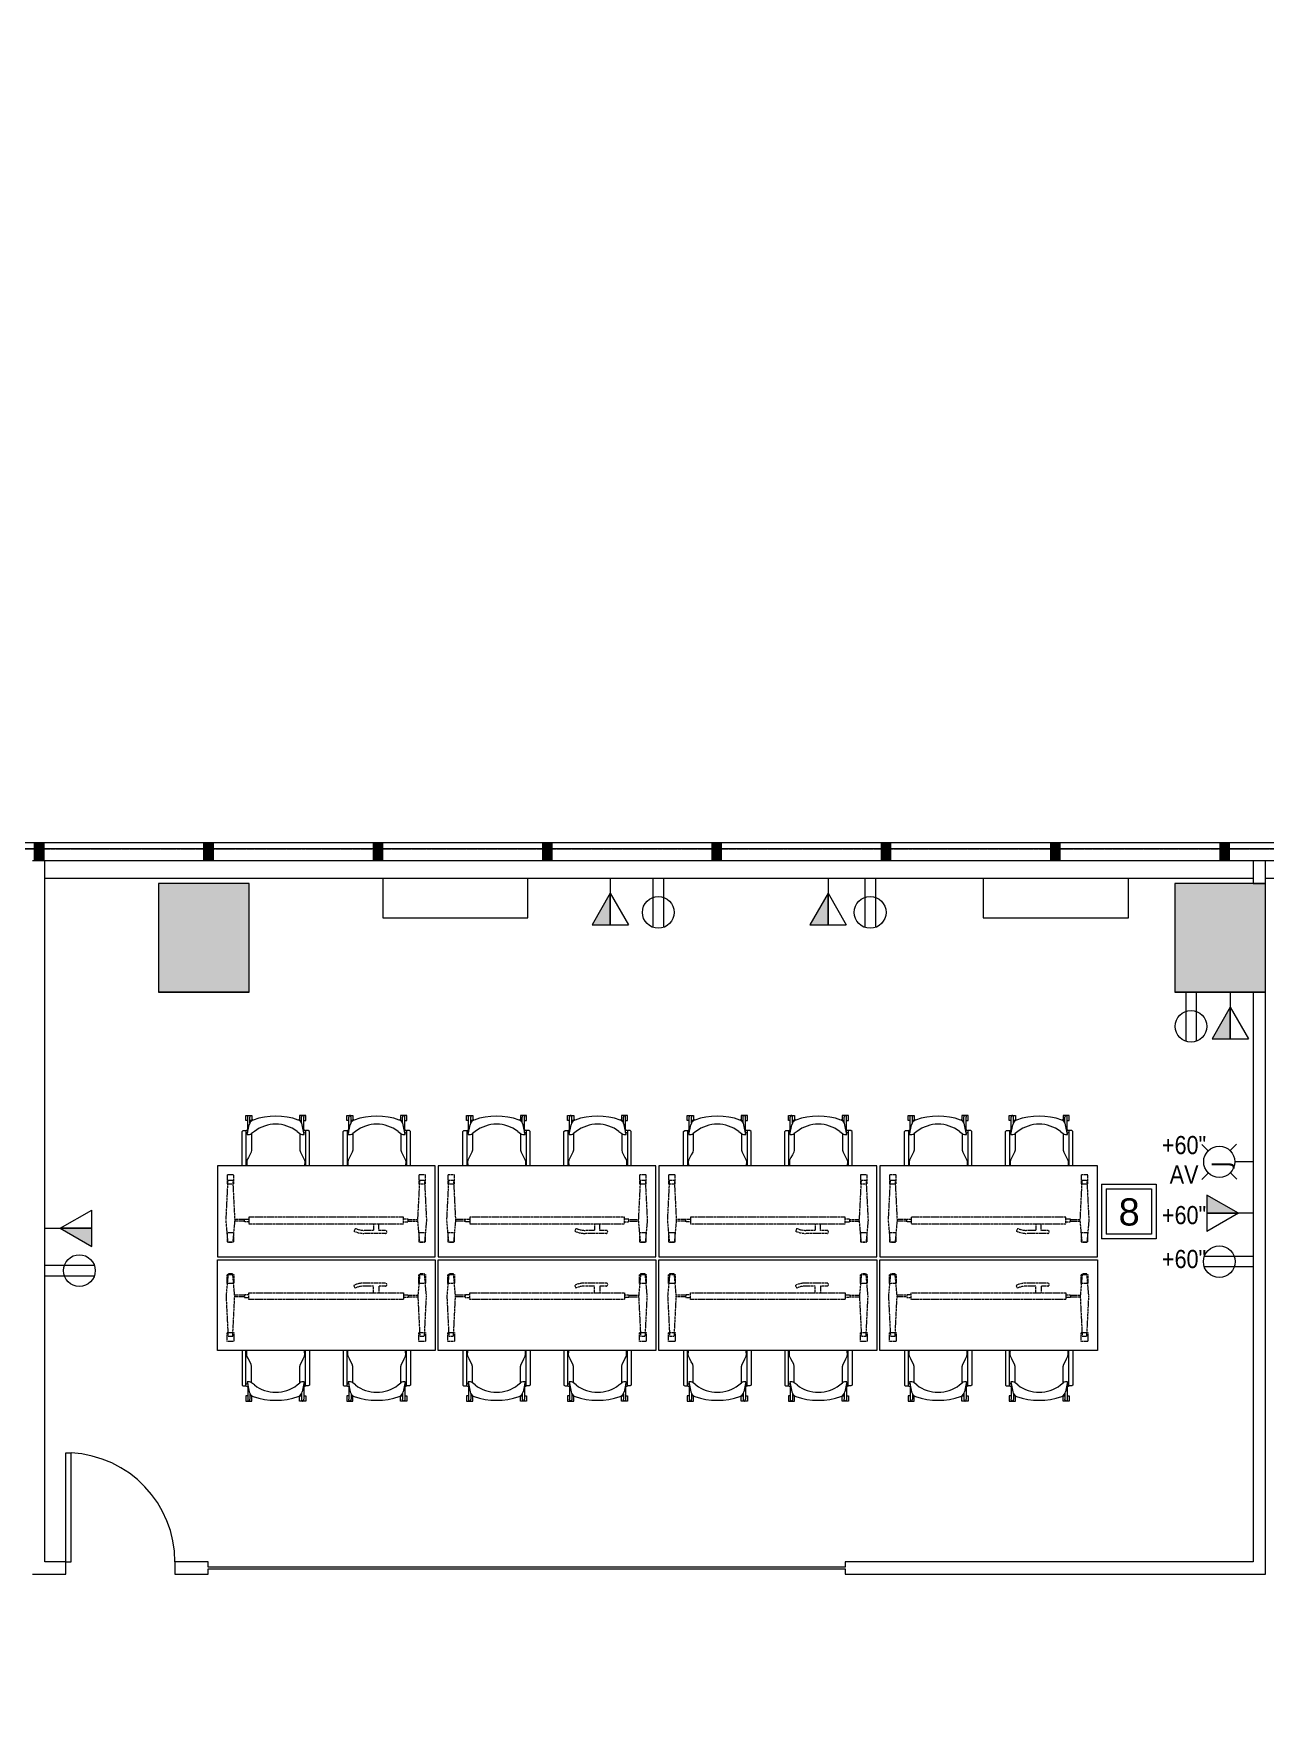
# Model space of a CAD drawing. Header units: inches. Extents: x 1 to 4574, y -953 to 1388.
# Drawn here: x 2668 to 3075, y 92 to 647 of the extents above; entities that cross this region are included whole.
import ezdxf

# ---------------------------------------------------------------- set-up
doc = ezdxf.new("R2010")
doc.units = ezdxf.units.IN
doc.header["$MEASUREMENT"] = 0
doc.linetypes.add('Dash', pattern=[0.25, 0.125, -0.125])
doc.linetypes.add('IMPORT-PHANTOM4', pattern=[0.625, 0.3125, -0.0625, 0.0625, -0.0625, 0.0625, -0.0625])
for name, color, linetype, lineweight in [('3rd Floor Revit Background_dwg', 8, 'Continuous', 9), ('A-ANNO-NOTE', 131, 'Continuous', 20), ('A-Area', 7, 'IMPORT-PHANTOM4', 9), ('A-DOOR', 31, 'Continuous', 9), ('A-FLOR', 192, 'Continuous', 9), ('A-WALL', 113, 'Continuous', 50), ('AWAEX', 7, 'Continuous', 9), ('E-COMM-IDEN', 2, 'Continuous', 9), ('E-ELEC-FIXT-IDEN', 2, 'Continuous', 9), ('I-FURN', 30, 'Continuous', 9), ('I-FURN-HDLN', 30, 'Continuous', 9), ('I-WALL', 2, 'Continuous', 9), ('MHV', 7, 'Continuous', 9)]:
    doc.layers.add(name, color=color, linetype=linetype, lineweight=lineweight)
doc.styles.add('Arial', font='arial.ttf', dxfattribs={"height": 9})
doc.styles.add('Arial_3', font='arial.ttf', dxfattribs={"width": 0.85, "height": 6})
doc.styles.add('Tahoma', font='tahoma.ttf', dxfattribs={"height": 6})

# ---------------------------------------------------------------- blocks, each defined once
blk = doc.blocks.new('Training Tables - 30x72-1695247-3rd Floor New Construction - Tel_Data_Elec Plan')
at = {"layer": 'I-FURN'}
for p, q in [((-26.63, 31.69), (-24.58, 31.69)), ((-26.63, 30), (-26.63, 31.69)), ((-25.98, 30), (-26.63, 30)), ((-26.12, 25.37), (-25.46, 28.6)), ((-25.98, 31.19), (-25.96, 31.3)), ((-25.98, 31.1), (-25.98, 31.19)), ((-25.98, 26.05), (-25.98, 31.1)), ((-25.96, 31.3), (-25.93, 31.4)), ((-25.93, 31.4), (-25.89, 31.49)), ((-25.89, 31.49), (-25.83, 31.57)), ((-25.83, 31.57), (-25.77, 31.63)), ((-25.77, 31.63), (-25.71, 31.67)), ((-25.71, 31.67), (-25.64, 31.69)), ((-25.64, 31.69), (-25.57, 31.69)), ((-25.57, 31.69), (-25.5, 31.67)), ((-25.5, 31.67), (-25.44, 31.63)), ((-25.44, 31.63), (-25.38, 31.57)), ((-25.38, 31.57), (-25.33, 31.49)), ((-25.33, 31.49), (-25.28, 31.4)), ((-25.28, 31.4), (-25.25, 31.3)), ((-25.25, 31.3), (-25.23, 31.19)), ((-25.23, 31.19), (-25.23, 31.08)), ((-25.23, 29.27), (-25.23, 31.08)), ((-24.58, 30), (-25.23, 30)), ((-24.58, 31.69), (-24.58, 30)), ((-8.82, 31.69), (-8.82, 30)), ((-6.78, 31.69), (-8.82, 31.69)), ((-8.82, 30), (-8.18, 30)), ((-8.18, 31.08), (-8.17, 31.19)), ((-8.18, 29.27), (-8.18, 31.08)), ((-8.17, 31.19), (-8.15, 31.3)), ((-8.15, 31.3), (-8.12, 31.4)), ((-8.12, 31.4), (-8.08, 31.49)), ((-8.08, 31.49), (-8.03, 31.57)), ((-8.03, 31.57), (-7.97, 31.63)), ((-7.97, 31.63), (-7.9, 31.67)), ((-7.28, 25.37), (-7.95, 28.6)), ((-7.9, 31.67), (-7.83, 31.69)), ((-7.83, 31.69), (-7.76, 31.69)), ((-7.76, 31.69), (-7.7, 31.67)), ((-7.7, 31.67), (-7.63, 31.63)), ((-7.63, 31.63), (-7.57, 31.57)), ((-7.57, 31.57), (-7.52, 31.49)), ((-7.52, 31.49), (-7.48, 31.4)), ((-7.48, 31.4), (-7.45, 31.3)), ((-7.45, 31.3), (-7.43, 31.19)), ((-7.43, 31.19), (-7.42, 31.1)), ((-7.42, 26.05), (-7.42, 31.1)), ((-7.42, 30), (-6.78, 30)), ((-6.78, 30), (-6.78, 31.69)), ((6.78, 31.69), (8.82, 31.69)), ((6.78, 30), (6.78, 31.69)), ((7.42, 30), (6.78, 30)), ((7.28, 25.37), (7.95, 28.6)), ((7.43, 31.19), (7.42, 31.1)), ((7.42, 26.05), (7.42, 31.1)), ((7.45, 31.3), (7.43, 31.19)), ((7.48, 31.4), (7.45, 31.3)), ((7.52, 31.49), (7.48, 31.4)), ((7.57, 31.57), (7.52, 31.49)), ((7.63, 31.63), (7.57, 31.57)), ((7.7, 31.67), (7.63, 31.63)), ((7.76, 31.69), (7.7, 31.67)), ((7.83, 31.69), (7.76, 31.69)), ((7.9, 31.67), (7.83, 31.69)), ((7.97, 31.63), (7.9, 31.67)), ((8.03, 31.57), (7.97, 31.63)), ((8.08, 31.49), (8.03, 31.57)), ((8.12, 31.4), (8.08, 31.49)), ((8.15, 31.3), (8.12, 31.4)), ((8.17, 31.19), (8.15, 31.3)), ((8.18, 31.08), (8.17, 31.19)), ((8.18, 29.27), (8.18, 31.08)), ((8.82, 30), (8.18, 30)), ((8.82, 31.69), (8.82, 30)), ((24.58, 31.69), (24.58, 30)), ((26.63, 31.69), (24.58, 31.69)), ((24.58, 30), (25.23, 30)), ((25.25, 31.3), (25.23, 31.19)), ((25.23, 31.19), (25.23, 31.08)), ((25.23, 29.27), (25.23, 31.08)), ((25.28, 31.4), (25.25, 31.3)), ((25.33, 31.49), (25.28, 31.4)), ((25.38, 31.57), (25.33, 31.49)), ((25.44, 31.63), (25.38, 31.57)), ((25.5, 31.67), (25.44, 31.63)), ((26.12, 25.37), (25.46, 28.6)), ((25.57, 31.69), (25.5, 31.67)), ((25.64, 31.69), (25.57, 31.69)), ((25.71, 31.67), (25.64, 31.69)), ((25.77, 31.63), (25.71, 31.67)), ((25.83, 31.57), (25.77, 31.63)), ((25.89, 31.49), (25.83, 31.57)), ((25.93, 31.4), (25.89, 31.49)), ((25.96, 31.3), (25.93, 31.4)), ((25.98, 31.19), (25.96, 31.3)), ((25.98, 31.1), (25.98, 31.19)), ((25.98, 26.05), (25.98, 31.1)), ((25.98, 30), (26.63, 30)), ((26.63, 30), (26.63, 31.69)), ((-27.85, 26.41), (-27.48, 26.71)), ((-27.85, 15), (-27.85, 26.41)), ((-27.48, 26.71), (-26.54, 26.71)), ((-26.54, 26.71), (-26.54, 15)), ((-23.76, 26.39), (-24.67, 25.69)), ((-24.67, 25.69), (-24.67, 20.24)), ((-9.64, 26.39), (-8.73, 25.69)), ((-8.73, 25.69), (-8.73, 20.24)), ((-6.87, 26.71), (-6.87, 15)), ((-5.93, 26.71), (-6.87, 26.71)), ((-5.56, 26.41), (-5.93, 26.71)), ((-5.56, 15), (-5.56, 26.41)), ((5.56, 26.41), (5.93, 26.71)), ((5.56, 15), (5.56, 26.41)), ((5.93, 26.71), (6.87, 26.71)), ((6.87, 26.71), (6.87, 15)), ((9.64, 26.39), (8.73, 25.69)), ((8.73, 25.69), (8.73, 20.24)), ((23.76, 26.39), (24.67, 25.69)), ((24.67, 25.69), (24.67, 20.24)), ((26.54, 26.71), (26.54, 15)), ((27.48, 26.71), (26.54, 26.71)), ((27.85, 26.41), (27.48, 26.71)), ((27.85, 15), (27.85, 26.41)), ((-26.21, 16.85), (-26.3, 16.32)), ((-25.75, 17.75), (-26.21, 16.85)), ((-25.31, 18.7), (-25.75, 17.75)), ((-24.86, 19.49), (-25.31, 18.7)), ((-24.67, 20.24), (-24.86, 19.49)), ((-8.73, 20.24), (-8.55, 19.49)), ((-8.55, 19.49), (-8.1, 18.7)), ((-8.1, 18.7), (-7.65, 17.75)), ((-7.65, 17.75), (-7.2, 16.85)), ((-7.2, 16.85), (-7.1, 16.32)), ((7.2, 16.85), (7.1, 16.32)), ((7.65, 17.75), (7.2, 16.85)), ((8.1, 18.7), (7.65, 17.75)), ((8.55, 19.49), (8.1, 18.7)), ((8.73, 20.24), (8.55, 19.49)), ((24.67, 20.24), (24.86, 19.49)), ((24.86, 19.49), (25.31, 18.7)), ((25.31, 18.7), (25.75, 17.75)), ((25.75, 17.75), (26.21, 16.85)), ((26.21, 16.85), (26.3, 16.32)), ((-36, -15), (-36, 15)), ((-36, 15), (36, 15)), ((-26.3, 16.32), (-26.25, 15.29)), ((-26.25, 15.29), (-26.22, 15)), ((-7.15, 15.29), (-7.18, 15)), ((-7.1, 16.32), (-7.15, 15.29)), ((7.1, 16.32), (7.15, 15.29)), ((7.15, 15.29), (7.18, 15)), ((26.25, 15.29), (26.22, 15)), ((26.3, 16.32), (26.25, 15.29)), ((36, 15), (36, -15)), ((36, -15), (-36, -15))]:
    blk.add_line(p, q, dxfattribs=at)
for centre, radius, start, end in [((-23.48, 28.29), 2, 109.4673, 171.0828), ((-16.7, 9.11), 22.34, 70.5327, 109.4673), ((-16.7, 17.2), 11.59, 52.4563, 127.5437), ((-9.92, 28.29), 2, 8.9172, 70.5327), ((9.92, 28.29), 2, 109.4673, 171.0828), ((16.7, 9.11), 22.34, 70.5327, 109.4673), ((16.7, 17.2), 11.59, 52.4563, 127.5437), ((23.48, 28.29), 2, 8.9172, 70.5327), ((-26.76, 27.75), 1.05, 282.043, 317.3785), ((-26.64, 25.1), 0.933, 49.3975, 83.8817), ((-25.73, 27.07), 1.74, 256.9936, 307.5437), ((-7.67, 27.07), 1.74, 232.4563, 283.0064), ((-6.65, 27.75), 1.05, 222.6215, 257.957), ((-6.77, 25.1), 0.933, 96.1183, 130.6025), ((6.65, 27.75), 1.05, 282.043, 317.3785), ((6.77, 25.1), 0.933, 49.3975, 83.8817), ((7.67, 27.07), 1.74, 256.9936, 307.5437), ((25.73, 27.07), 1.74, 232.4563, 283.0064), ((26.76, 27.75), 1.05, 222.6215, 257.957), ((26.64, 25.1), 0.933, 96.1183, 130.6025)]:
    blk.add_arc(centre, radius, start, end, dxfattribs=at)
at = {"layer": 'I-FURN-HDLN', "linetype": 'Dash'}
for p, q in [((-32.8, 9.05), (-32.8, 12.01)), ((-32.8, 12.01), (-30.6, 12.01)), ((-30.6, 12.01), (-30.6, 9.05)), ((30.6, 12.01), (32.8, 12.01)), ((30.6, 9.05), (30.6, 12.01)), ((32.8, 12.01), (32.8, 9.05)), ((-32.47, 10.29), (-33.13, -3)), ((-30.6, 9.05), (-32.8, 9.05)), ((-30.93, 10.29), (-32.47, 10.29)), ((-30.27, -3), (-30.93, 10.29)), ((30.93, 10.29), (30.27, -3)), ((32.8, 9.05), (30.6, 9.05)), ((32.47, 10.29), (30.93, 10.29)), ((33.13, -3), (32.47, 10.29)), ((-33.13, -3), (-32.47, -10.3)), ((-30.93, -10.3), (-30.27, -3)), ((-27.07, -3.25), (-30.29, -3.25)), ((-27.07, -2.75), (-30.28, -2.75)), ((-27.07, -2.57), (-25.57, -2.57)), ((-27.07, -3.43), (-27.07, -2.57)), ((-25.57, -3.43), (-27.07, -3.43)), ((-25.57, -4.11), (-25.57, -1.89)), ((-25.57, -1.89), (25.58, -1.89)), ((25.58, -4.11), (-25.57, -4.11)), ((-17.4, -6.3), (-17.4, -4.11)), ((-15.64, -4.11), (-15.64, -6.3)), ((25.58, -1.89), (25.58, -4.11)), ((27.08, -2.57), (25.58, -2.57)), ((25.58, -3.43), (27.08, -3.43)), ((27.08, -3.43), (27.08, -2.57)), ((27.08, -2.75), (30.28, -2.75)), ((27.08, -3.25), (30.29, -3.25)), ((30.27, -3), (30.93, -10.3)), ((32.47, -10.3), (33.13, -3)), ((-32.8, -10.12), (-32.8, -7.16)), ((-32.8, -7.16), (-30.6, -7.16)), ((-30.6, -10.12), (-32.8, -10.12)), ((-32.47, -10.3), (-30.93, -10.3)), ((-30.6, -7.16), (-30.6, -10.12)), ((-19.56, -6.3), (-17.4, -6.3)), ((-19.56, -7.3), (-12.56, -7.3)), ((-15.64, -6.3), (-12.56, -6.3)), ((-9.57, -5.63), (-9.15, -6.54)), ((30.6, -7.16), (32.8, -7.16)), ((30.6, -10.12), (30.6, -7.16)), ((32.8, -10.12), (30.6, -10.12)), ((30.93, -10.3), (32.47, -10.3)), ((32.8, -7.16), (32.8, -10.12))]:
    blk.add_line(p, q, dxfattribs=at)
for centre, radius, start, end in [((-19.56, -6.8), 0.5, 90, 270), ((-12.56, 0.7), 7, 270, 295.2411), ((-12.56, 0.7), 8, 270, 295.2061)]:
    blk.add_arc(centre, radius, start, end, dxfattribs=at)
blk = doc.blocks.new('Training Tables - 30x72-592698-3rd Floor New Construction - Tel_Data_Elec Plan')
at = {"layer": 'I-FURN'}
for p, q in [((-36, 15), (-36, -15)), ((36, 15), (-36, 15)), ((36, -15), (36, 15)), ((-36, -15), (36, -15)), ((-27.85, -15), (-27.85, -26.41)), ((-26.54, -26.71), (-26.54, -15)), ((-26.3, -16.32), (-26.25, -15.29)), ((-26.21, -16.85), (-26.3, -16.32)), ((-26.25, -15.29), (-26.22, -15)), ((-7.2, -16.85), (-7.1, -16.32)), ((-7.15, -15.29), (-7.18, -15)), ((-7.1, -16.32), (-7.15, -15.29)), ((-6.87, -26.71), (-6.87, -15)), ((-5.56, -15), (-5.56, -26.41)), ((5.56, -15), (5.56, -26.41)), ((6.87, -26.71), (6.87, -15)), ((7.1, -16.32), (7.15, -15.29)), ((7.2, -16.85), (7.1, -16.32)), ((7.15, -15.29), (7.18, -15)), ((26.21, -16.85), (26.3, -16.32)), ((26.25, -15.29), (26.22, -15)), ((26.3, -16.32), (26.25, -15.29)), ((26.54, -26.71), (26.54, -15)), ((27.85, -15), (27.85, -26.41)), ((-25.75, -17.75), (-26.21, -16.85)), ((-25.31, -18.7), (-25.75, -17.75)), ((-24.86, -19.49), (-25.31, -18.7)), ((-24.67, -20.24), (-24.86, -19.49)), ((-24.67, -25.69), (-24.67, -20.24)), ((-8.73, -20.24), (-8.55, -19.49)), ((-8.73, -25.69), (-8.73, -20.24)), ((-8.55, -19.49), (-8.1, -18.7)), ((-8.1, -18.7), (-7.65, -17.75)), ((-7.65, -17.75), (-7.2, -16.85)), ((7.65, -17.75), (7.2, -16.85)), ((8.1, -18.7), (7.65, -17.75)), ((8.55, -19.49), (8.1, -18.7)), ((8.73, -20.24), (8.55, -19.49)), ((8.73, -25.69), (8.73, -20.24)), ((24.67, -20.24), (24.86, -19.49)), ((24.67, -25.69), (24.67, -20.24)), ((24.86, -19.49), (25.31, -18.7)), ((25.31, -18.7), (25.75, -17.75)), ((25.75, -17.75), (26.21, -16.85)), ((-27.85, -26.41), (-27.48, -26.71)), ((-27.48, -26.71), (-26.54, -26.71)), ((-26.12, -25.37), (-25.46, -28.6)), ((-25.98, -26.05), (-25.98, -31.1)), ((-23.76, -26.39), (-24.67, -25.69)), ((-9.64, -26.39), (-8.73, -25.69)), ((-7.28, -25.37), (-7.95, -28.6)), ((-7.42, -26.05), (-7.42, -31.1)), ((-5.93, -26.71), (-6.87, -26.71)), ((-5.56, -26.41), (-5.93, -26.71)), ((5.56, -26.41), (5.93, -26.71)), ((5.93, -26.71), (6.87, -26.71)), ((7.28, -25.37), (7.95, -28.6)), ((7.42, -26.05), (7.42, -31.1)), ((9.64, -26.39), (8.73, -25.69)), ((23.76, -26.39), (24.67, -25.69)), ((26.12, -25.37), (25.46, -28.6)), ((25.98, -26.05), (25.98, -31.1)), ((27.48, -26.71), (26.54, -26.71)), ((27.85, -26.41), (27.48, -26.71)), ((-26.63, -30), (-26.63, -31.69)), ((-25.98, -30), (-26.63, -30)), ((-26.63, -31.69), (-24.58, -31.69)), ((-25.98, -31.1), (-25.98, -31.19)), ((-25.98, -31.19), (-25.96, -31.3)), ((-25.96, -31.3), (-25.93, -31.4)), ((-25.93, -31.4), (-25.89, -31.49)), ((-25.89, -31.49), (-25.83, -31.57)), ((-25.83, -31.57), (-25.77, -31.63)), ((-25.77, -31.63), (-25.71, -31.67)), ((-25.71, -31.67), (-25.64, -31.69)), ((-25.64, -31.69), (-25.57, -31.69)), ((-25.57, -31.69), (-25.5, -31.67)), ((-25.5, -31.67), (-25.44, -31.63)), ((-25.44, -31.63), (-25.38, -31.57)), ((-25.38, -31.57), (-25.33, -31.49)), ((-25.33, -31.49), (-25.28, -31.4)), ((-25.28, -31.4), (-25.25, -31.3)), ((-25.25, -31.3), (-25.23, -31.19)), ((-25.23, -29.27), (-25.23, -31.08)), ((-24.58, -30), (-25.23, -30)), ((-25.23, -31.19), (-25.23, -31.08)), ((-24.58, -31.69), (-24.58, -30)), ((-8.82, -30), (-8.18, -30)), ((-8.82, -31.69), (-8.82, -30)), ((-6.78, -31.69), (-8.82, -31.69)), ((-8.18, -29.27), (-8.18, -31.08)), ((-8.18, -31.08), (-8.17, -31.19)), ((-8.17, -31.19), (-8.15, -31.3)), ((-8.15, -31.3), (-8.12, -31.4)), ((-8.12, -31.4), (-8.08, -31.49)), ((-8.08, -31.49), (-8.03, -31.57)), ((-8.03, -31.57), (-7.97, -31.63)), ((-7.97, -31.63), (-7.9, -31.67)), ((-7.9, -31.67), (-7.83, -31.69)), ((-7.83, -31.69), (-7.76, -31.69)), ((-7.76, -31.69), (-7.7, -31.67)), ((-7.7, -31.67), (-7.63, -31.63)), ((-7.63, -31.63), (-7.57, -31.57)), ((-7.57, -31.57), (-7.52, -31.49)), ((-7.52, -31.49), (-7.48, -31.4)), ((-7.48, -31.4), (-7.45, -31.3)), ((-7.45, -31.3), (-7.43, -31.19)), ((-7.43, -31.19), (-7.42, -31.1)), ((-7.42, -30), (-6.78, -30)), ((-6.78, -30), (-6.78, -31.69)), ((6.78, -30), (6.78, -31.69)), ((7.42, -30), (6.78, -30)), ((6.78, -31.69), (8.82, -31.69)), ((7.43, -31.19), (7.42, -31.1)), ((7.45, -31.3), (7.43, -31.19)), ((7.48, -31.4), (7.45, -31.3)), ((7.52, -31.49), (7.48, -31.4)), ((7.57, -31.57), (7.52, -31.49)), ((7.63, -31.63), (7.57, -31.57)), ((7.7, -31.67), (7.63, -31.63)), ((7.76, -31.69), (7.7, -31.67)), ((7.83, -31.69), (7.76, -31.69)), ((7.9, -31.67), (7.83, -31.69)), ((7.97, -31.63), (7.9, -31.67)), ((8.03, -31.57), (7.97, -31.63)), ((8.08, -31.49), (8.03, -31.57)), ((8.12, -31.4), (8.08, -31.49)), ((8.15, -31.3), (8.12, -31.4)), ((8.17, -31.19), (8.15, -31.3)), ((8.18, -31.08), (8.17, -31.19)), ((8.18, -29.27), (8.18, -31.08)), ((8.82, -30), (8.18, -30)), ((8.82, -31.69), (8.82, -30)), ((24.58, -30), (25.23, -30)), ((24.58, -31.69), (24.58, -30)), ((26.63, -31.69), (24.58, -31.69)), ((25.23, -29.27), (25.23, -31.08)), ((25.23, -31.19), (25.23, -31.08)), ((25.25, -31.3), (25.23, -31.19)), ((25.28, -31.4), (25.25, -31.3)), ((25.33, -31.49), (25.28, -31.4)), ((25.38, -31.57), (25.33, -31.49)), ((25.44, -31.63), (25.38, -31.57)), ((25.5, -31.67), (25.44, -31.63)), ((25.57, -31.69), (25.5, -31.67)), ((25.64, -31.69), (25.57, -31.69)), ((25.71, -31.67), (25.64, -31.69)), ((25.77, -31.63), (25.71, -31.67)), ((25.83, -31.57), (25.77, -31.63)), ((25.89, -31.49), (25.83, -31.57)), ((25.93, -31.4), (25.89, -31.49)), ((25.96, -31.3), (25.93, -31.4)), ((25.98, -31.19), (25.96, -31.3)), ((25.98, -30), (26.63, -30)), ((25.98, -31.1), (25.98, -31.19)), ((26.63, -30), (26.63, -31.69))]:
    blk.add_line(p, q, dxfattribs=at)
for centre, radius, start, end in [((-26.64, -25.1), 0.933, 276.1183, 310.6025), ((-26.76, -27.75), 1.05, 42.6215, 77.957), ((-25.73, -27.07), 1.74, 52.4563, 103.0064), ((-16.7, -17.2), 11.59, 232.4563, 307.5437), ((-7.67, -27.07), 1.74, 76.9936, 127.5437), ((-6.65, -27.75), 1.05, 102.043, 137.3785), ((-6.77, -25.1), 0.933, 229.3975, 263.8817), ((6.77, -25.1), 0.933, 276.1183, 310.6025), ((6.65, -27.75), 1.05, 42.6215, 77.957), ((7.67, -27.07), 1.74, 52.4563, 103.0064), ((16.7, -17.2), 11.59, 232.4563, 307.5437), ((25.73, -27.07), 1.74, 76.9936, 127.5437), ((26.76, -27.75), 1.05, 102.043, 137.3785), ((26.64, -25.1), 0.933, 229.3975, 263.8817), ((-23.48, -28.29), 2, 188.9172, 250.5327), ((-16.7, -9.11), 22.34, 250.5327, 289.4673), ((-9.92, -28.29), 2, 289.4673, 351.0828), ((9.92, -28.29), 2, 188.9172, 250.5327), ((16.7, -9.11), 22.34, 250.5327, 289.4673), ((23.48, -28.29), 2, 289.4673, 351.0828)]:
    blk.add_arc(centre, radius, start, end, dxfattribs=at)
at = {"layer": 'I-FURN-HDLN', "linetype": 'Dash'}
for p, q in [((-33.13, 3), (-32.47, 10.3)), ((-32.8, 10.12), (-32.8, 7.16)), ((-30.6, 10.12), (-32.8, 10.12)), ((-32.8, 7.16), (-30.6, 7.16)), ((-32.47, 10.3), (-30.93, 10.3)), ((-30.93, 10.3), (-30.27, 3)), ((-30.6, 7.16), (-30.6, 10.12)), ((-19.56, 7.3), (-12.56, 7.3)), ((-19.56, 6.3), (-17.4, 6.3)), ((-17.4, 6.3), (-17.4, 4.11)), ((-15.64, 6.3), (-12.56, 6.3)), ((-15.64, 4.11), (-15.64, 6.3)), ((-9.57, 5.63), (-9.15, 6.54)), ((30.27, 3), (30.93, 10.3)), ((32.8, 10.12), (30.6, 10.12)), ((30.6, 10.12), (30.6, 7.16)), ((30.6, 7.16), (32.8, 7.16)), ((30.93, 10.3), (32.47, 10.3)), ((32.47, 10.3), (33.13, 3)), ((32.8, 7.16), (32.8, 10.12)), ((-32.47, -10.29), (-33.13, 3)), ((-30.27, 3), (-30.93, -10.29)), ((-27.07, 3.25), (-30.29, 3.25)), ((-27.07, 2.75), (-30.28, 2.75)), ((-27.07, 3.43), (-27.07, 2.57)), ((-25.57, 3.43), (-27.07, 3.43)), ((-27.07, 2.57), (-25.57, 2.57)), ((-25.57, 4.11), (-25.57, 1.89)), ((25.58, 4.11), (-25.57, 4.11)), ((-25.57, 1.89), (25.58, 1.89)), ((25.58, 1.89), (25.58, 4.11)), ((25.58, 3.43), (27.08, 3.43)), ((27.08, 2.57), (25.58, 2.57)), ((27.08, 3.43), (27.08, 2.57)), ((27.08, 3.25), (30.29, 3.25)), ((27.08, 2.75), (30.28, 2.75)), ((30.93, -10.29), (30.27, 3)), ((33.13, 3), (32.47, -10.29)), ((-32.8, -9.05), (-32.8, -12.01)), ((-30.6, -9.05), (-32.8, -9.05)), ((-30.93, -10.29), (-32.47, -10.29)), ((-30.6, -12.01), (-30.6, -9.05)), ((32.8, -9.05), (30.6, -9.05)), ((30.6, -9.05), (30.6, -12.01)), ((32.47, -10.29), (30.93, -10.29)), ((32.8, -12.01), (32.8, -9.05)), ((-32.8, -12.01), (-30.6, -12.01)), ((30.6, -12.01), (32.8, -12.01))]:
    blk.add_line(p, q, dxfattribs=at)
for centre, radius, start, end in [((-19.56, 6.8), 0.5, 90, 270), ((-12.56, -0.7), 8, 64.7939, 90), ((-12.56, -0.7), 7, 64.7589, 90)]:
    blk.add_arc(centre, radius, start, end, dxfattribs=at)
blk = doc.blocks.new('Single-Flush - 36_ x 96_-1525938-3rd Floor New Construction - Tel_Data_Elec Plan')
at = {"layer": 'A-DOOR', "color": 250, "lineweight": 20}
for p, q in [((16.25, -2), (16.25, -38.02)), ((18, -2), (16.25, -2)), ((18, -2), (18, -38.02)), ((18, -38.02), (16.25, -38.02))]:
    blk.add_line(p, q, dxfattribs=at)
at = {"layer": 'A-DOOR'}
blk.add_arc((18, -2), 36.07, 180, 267.2188, dxfattribs=at)
blk = doc.blocks.new('3rd Floor Revit Background_dwg-1506769-3rd Floor New Construction - Tel_Data_Elec Plan')
at = {"layer": 'AWAEX'}
for points in [[(793.75, 373.7), (790.75, 373.7), (790.75, 379.68), (793.75, 379.68)], [(849.75, 373.7), (846.75, 373.7), (846.75, 379.68), (849.75, 379.68)], [(905.75, 373.7), (902.75, 373.7), (902.75, 379.68), (905.75, 379.68)], [(961.75, 373.7), (958.75, 373.7), (958.75, 379.68), (961.75, 379.68)], [(1017.75, 373.7), (1014.75, 373.7), (1014.75, 379.68), (1017.75, 379.68)], [(1073.75, 373.7), (1070.75, 373.7), (1070.75, 379.68), (1073.75, 379.68)], [(1129.75, 373.7), (1126.75, 373.7), (1126.75, 379.68), (1129.75, 379.68)], [(1185.75, 373.7), (1182.75, 373.7), (1182.75, 379.68), (1185.75, 379.68)], [(861.68, 330.28), (861.68, 366.28), (831.68, 366.28), (831.68, 330.28)], [(1193.68, 330.28), (1193.68, 330.28), (1197.68, 330.28), (1197.68, 366.24), (1167.68, 366.24), (1167.68, 330.28)]]:
    blk.add_hatch(color=256, dxfattribs=at).paths.add_polyline_path(points, flags=0)
at = {"layer": 'A-Area', "flags": 128}
for points in [[(1884.9, 180.92), (1805.75, 260.07), (1767.28, 260.07), (1767.28, 298.53), (1688.13, 377.68), (735.1, 377.68), (571.4, 213.99), (494.75, 290.64), (524.68, 320.57), (524.68, 419.78), (401.76, 542.7), (362.39, 542.7), (362.39, 582.06), (243.34, 701.12), (204.04, 701.12), (204.04, 740.42), (84.92, 859.54), (45.55, 859.54), (45.55, 898.9), (-441.32, 1385.78), (-666.56, 1385.78), (-745.3, 1307.04), (-745.3, 1267.7), (-784.64, 1267.7), (-863.31, 1189.03), (-863.31, 289.89), (-745.28, 171.87), (-705.91, 171.87), (-705.91, 132.5), (-587.52, 14.1), (-548.15, 14.1), (-548.15, -25.26), (-39.5, -533.91), (-0.12, -533.91), (-0.12, -573.29), (115.81, -689.22), (514.38, -689.22), (542.18, -661.42), (569.98, -689.22), (1686.6, -689.22), (1766.06, -609.77), (1766.06, -570.38), (1805.44, -570.38), (1884.9, -490.93), (1884.9, 180.92)], [(-745.3, 1267.7), (-745.3, 1307.04), (-666.56, 1385.78), (-441.32, 1385.78), (45.55, 898.9), (45.55, 859.54), (84.92, 859.54), (204.04, 740.42), (204.04, 701.12), (243.34, 701.12), (362.39, 582.06), (362.39, 542.7), (401.76, 542.7), (524.68, 419.78), (524.68, 320.57), (494.75, 290.64), (571.4, 213.99), (735.1, 377.68), (1688.13, 377.68), (1767.28, 298.53), (1767.28, 260.07), (1805.75, 260.07), (1884.9, 180.92), (1884.9, -490.93), (1805.44, -570.38), (1766.06, -570.38), (1766.06, -609.77), (1686.6, -689.22), (569.98, -689.22), (542.18, -661.42), (514.38, -689.22), (231.68, -689.22)]]:
    blk.add_lwpolyline(points, dxfattribs=at)
at = {"layer": 'AWAEX'}
for p, q in [((1688.96, 379.68), (526.68, 379.68)), ((1686.16, 377.68), (735.1, 377.68)), ((790.75, 373.7), (790.75, 379.68)), ((790.75, 379.68), (793.75, 379.68)), ((793.75, 379.68), (793.75, 373.7)), ((846.75, 373.7), (846.75, 379.68)), ((846.75, 379.68), (849.75, 379.68)), ((849.75, 379.68), (849.75, 373.7)), ((902.75, 373.7), (902.75, 379.68)), ((902.75, 379.68), (905.75, 379.68)), ((905.75, 379.68), (905.75, 373.7)), ((958.75, 373.7), (958.75, 379.68)), ((958.75, 379.68), (961.75, 379.68)), ((961.75, 379.68), (961.75, 373.7)), ((1014.75, 373.7), (1014.75, 379.68)), ((1014.75, 379.68), (1017.75, 379.68)), ((1017.75, 379.68), (1017.75, 373.7)), ((1070.75, 373.7), (1070.75, 379.68)), ((1070.75, 379.68), (1073.75, 379.68)), ((1073.75, 379.68), (1073.75, 373.7)), ((1126.75, 373.7), (1126.75, 379.68)), ((1126.75, 379.68), (1129.75, 379.68)), ((1129.75, 379.68), (1129.75, 373.7)), ((1182.75, 373.7), (1182.75, 379.68)), ((1182.75, 379.68), (1185.75, 379.68)), ((1185.75, 379.68), (1185.75, 373.7)), ((793.75, 373.7), (790.75, 373.7)), ((1193.68, 373.68), (794.09, 373.68)), ((849.75, 373.7), (846.75, 373.7)), ((905.75, 373.7), (902.75, 373.7)), ((961.75, 373.7), (958.75, 373.7)), ((1017.75, 373.7), (1014.75, 373.7)), ((1073.75, 373.7), (1070.75, 373.7)), ((1129.75, 373.7), (1126.75, 373.7)), ((1185.75, 373.7), (1182.75, 373.7)), ((1574.27, 373.68), (1197.68, 373.68)), ((1193.68, 367.93), (794.09, 367.93)), ((1574.27, 367.93), (1197.68, 367.93)), ((861.68, 366.28), (831.68, 366.28)), ((831.68, 366.28), (831.68, 330.28)), ((861.68, 330.28), (861.68, 366.28)), ((1197.68, 366.24), (1167.68, 366.24)), ((1167.68, 366.24), (1167.68, 330.28)), ((1197.68, 330.28), (1197.68, 366.24)), ((831.68, 330.28), (861.68, 330.28)), ((861.68, 330.28), (831.68, 330.28)), ((1167.68, 330.28), (1193.68, 330.28)), ((1193.68, 330.28), (1167.68, 330.28)), ((1193.68, 330.28), (1193.68, 330.28)), ((1193.68, 330.28), (1197.68, 330.28))]:
    blk.add_line(p, q, dxfattribs=at)
at = {"layer": 'AWAEX', "flags": 128}
blk.add_lwpolyline([(569.16, -691.22), (1687.43, -691.22), (1768.06, -610.6), (1768.06, -572.38), (1806.27, -572.38), (1886.9, -491.76), (1886.9, 181.74), (1806.57, 262.07), (1769.28, 262.07), (1769.28, 299.36), (1688.96, 379.68), (734.27, 379.68)], dxfattribs=at)
at = {"layer": 'MHV', "flags": 128}
for points in [[(953.87, 367.93), (905.87, 367.93), (905.87, 354.93), (953.87, 354.93)], [(1152.38, 367.93), (1104.38, 367.93), (1104.38, 354.93), (1152.38, 354.93)]]:
    blk.add_lwpolyline(points, close=True, dxfattribs=at)
blk = doc.blocks.new('FORM Equipment_Fixture Tag - Square-214315-3rd Floor New Construction - Tel_Data_Elec Plan')
at = {"layer": 'A-ANNO-NOTE'}
for p, q in [((-0.09375, 0.09375), (0.09375, 0.09375)), ((-0.09375, 0.09375), (0.09375, 0.09375)), ((-0.09375, 0.09375), (0.09375, 0.09375)), ((-0.09375, 0.09375), (-0.09375, -0.09375)), ((-0.078125, 0.078125), (-0.078125, -0.078125)), ((-0.078125, 0.078125), (0.078125, 0.078125)), ((0.078125, 0.078125), (0.078125, -0.078125)), ((0.09375, 0.09375), (0.09375, -0.09375)), ((0.09375, -0.09375), (-0.09375, -0.09375)), ((0.078125, -0.078125), (-0.078125, -0.078125))]:
    blk.add_line(p, q, dxfattribs=at)

msp = doc.modelspace()

# ---------------------------------------------------------------- hatches: boundary and pattern name
at = {"layer": 'A-ANNO-NOTE', "lineweight": 9}
for points in [[(2858.66, 352.56), (2858.66, 363.02), (2852.66, 352.56)], [(2930.66, 352.56), (2930.66, 363.02), (2924.66, 352.56)], [(3063.66, 314.9), (3063.66, 325.36), (3057.66, 314.9)], [(3066.34, 257.28), (3055.88, 263.28), (3055.88, 257.28)], [(2687.27, 246.33), (2687.27, 252.33), (2676.81, 252.33)]]:
    msp.add_hatch(color=256, dxfattribs=at).paths.add_polyline_path(points, flags=0)

# ---------------------------------------------------------------- linework, layer by layer
at = {"layer": 'A-ANNO-NOTE'}
for p, q in [((2858.66, 367.93), (2858.66, 352.56)), ((2872.78, 367.93), (2872.78, 351.74)), ((2876.26, 367.93), (2876.26, 351.74)), ((2930.66, 367.93), (2930.66, 352.56)), ((2942.84, 367.93), (2942.84, 351.74)), ((2946.32, 367.93), (2946.32, 351.74)), ((2858.66, 363.02), (2852.66, 352.56)), ((2858.66, 363.02), (2852.66, 352.56)), ((2858.66, 352.56), (2858.66, 363.02)), ((2858.66, 363.02), (2864.66, 352.56)), ((2930.66, 363.02), (2924.66, 352.56)), ((2930.66, 363.02), (2924.66, 352.56)), ((2930.66, 352.56), (2930.66, 363.02)), ((2930.66, 363.02), (2936.66, 352.56)), ((2852.66, 352.56), (2858.66, 352.56)), ((2852.66, 352.56), (2864.66, 352.56)), ((2924.66, 352.56), (2930.66, 352.56)), ((2924.66, 352.56), (2936.66, 352.56)), ((3048.92, 330.28), (3048.92, 314.08)), ((3052.41, 330.28), (3052.41, 314.08)), ((3063.66, 330.28), (3063.66, 314.9)), ((3063.66, 325.36), (3057.66, 314.9)), ((3063.66, 325.36), (3057.66, 314.9)), ((3063.66, 314.9), (3063.66, 325.36)), ((3063.66, 325.36), (3069.66, 314.9)), ((3057.66, 314.9), (3063.66, 314.9)), ((3057.66, 314.9), (3069.66, 314.9)), ((3056.33, 277.89), (3054.21, 280.02)), ((3063.62, 277.96), (3065.75, 280.08)), ((3071.26, 274.28), (3065.17, 274.28)), ((3056.4, 270.6), (3054.27, 268.47)), ((3063.69, 270.66), (3065.82, 268.54)), ((3055.88, 263.28), (3055.88, 257.28)), ((3066.34, 257.28), (3055.88, 263.28)), ((3055.88, 263.28), (3055.88, 251.28)), ((3066.34, 257.28), (3055.88, 263.28)), ((2676.81, 252.33), (2687.27, 258.33)), ((2687.27, 246.33), (2687.27, 258.33)), ((3055.88, 257.28), (3066.34, 257.28)), ((3071.26, 257.28), (3055.88, 257.28)), ((3066.34, 257.28), (3055.88, 251.28)), ((2671.89, 252.33), (2687.27, 252.33)), ((2687.27, 252.33), (2676.81, 252.33)), ((2676.81, 252.33), (2687.27, 246.33)), ((2676.81, 252.33), (2687.27, 246.33)), ((2687.27, 246.33), (2687.27, 252.33)), ((2671.89, 240.07), (2688.09, 240.07)), ((3071.26, 243.02), (3055.06, 243.02)), ((3071.26, 239.54), (3055.06, 239.54)), ((2671.89, 236.59), (2688.09, 236.59))]:
    msp.add_line(p, q, dxfattribs=at)
for centre, radius in [((2874.52, 356.69), 5.25), ((2944.58, 356.69), 5.25), ((3050.66, 319.03), 5.25), ((3060.01, 274.28), 5.16), ((3060.01, 241.28), 5.25), ((2683.14, 238.33), 5.25)]:
    msp.add_circle(centre, radius, dxfattribs=at)
at = {"layer": 'A-FLOR', "lineweight": 13}
for p, q in [((3071.26, 373.68), (2671.66, 373.68)), ((3451.85, 373.68), (3075.26, 373.68))]:
    msp.add_line(p, q, dxfattribs=at)
at = {"layer": 'A-WALL', "color": 250, "lineweight": 20}
for p, q in [((2671.66, 373.68), (2667.66, 373.68)), ((2671.66, 142.04), (2671.66, 373.68)), ((3075.26, 373.68), (3071.26, 373.68)), ((3071.26, 373.68), (3071.26, 366.24)), ((3075.26, 366.24), (3075.26, 373.68)), ((3071.26, 366.24), (3075.26, 366.24)), ((3071.26, 330.28), (3071.26, 142.04)), ((3075.26, 330.28), (3071.26, 330.28)), ((3075.26, 138.04), (3075.26, 330.28)), ((2678.66, 142.04), (2671.66, 142.04)), ((2678.66, 138.04), (2678.66, 142.04)), ((2725.66, 142.04), (2714.66, 142.04)), ((2714.66, 142.04), (2714.66, 138.04)), ((2725.66, 140.29), (2725.66, 142.04)), ((2725.66, 138.04), (2725.66, 139.79)), ((3071.26, 142.04), (2936.3, 142.04)), ((2936.3, 142.04), (2936.3, 140.29)), ((2936.3, 139.79), (2936.3, 138.04)), ((2667.66, 138.04), (2678.66, 138.04)), ((2714.66, 138.04), (2725.66, 138.04)), ((2936.3, 138.04), (3075.26, 138.04))]:
    msp.add_line(p, q, dxfattribs=at)
at = {"layer": 'I-WALL', "color": 250, "lineweight": 20}
for p, q in [((2936.3, 140.29), (2725.66, 140.29)), ((2725.66, 139.79), (2936.3, 139.79))]:
    msp.add_line(p, q, dxfattribs=at)

# ---------------------------------------------------------------- block references
at = {"layer": '3rd Floor Revit Background_dwg', "color": 7}
msp.add_blockref('3rd Floor Revit Background_dwg-1506769-3rd Floor New Construction - Tel_Data_Elec Plan', (1877.58, 0), dxfattribs=at)
at = {"layer": 'A-ANNO-NOTE', "xscale": 96, "yscale": 96, "zscale": 96}
msp.add_blockref('FORM Equipment_Fixture Tag - Square-214315-3rd Floor New Construction - Tel_Data_Elec Plan', (3030.11, 257.86), dxfattribs=at)
at = {"layer": 'A-DOOR', "lineweight": 13, "rotation": 180}
msp.add_blockref('Single-Flush - 36_ x 96_-1525938-3rd Floor New Construction - Tel_Data_Elec Plan', (2696.66, 140.04), dxfattribs=at)
at = {"layer": 'I-FURN', "rotation": 180}
for name, p in [('Training Tables - 30x72-592698-3rd Floor New Construction - Tel_Data_Elec Plan', (2764.76, 257.91)), ('Training Tables - 30x72-592698-3rd Floor New Construction - Tel_Data_Elec Plan', (2837.76, 257.91)), ('Training Tables - 30x72-592698-3rd Floor New Construction - Tel_Data_Elec Plan', (2910.76, 257.91)), ('Training Tables - 30x72-592698-3rd Floor New Construction - Tel_Data_Elec Plan', (2983.76, 257.91)), ('Training Tables - 30x72-1695247-3rd Floor New Construction - Tel_Data_Elec Plan', (2764.76, 226.91)), ('Training Tables - 30x72-1695247-3rd Floor New Construction - Tel_Data_Elec Plan', (2837.76, 226.91)), ('Training Tables - 30x72-1695247-3rd Floor New Construction - Tel_Data_Elec Plan', (2910.76, 226.91)), ('Training Tables - 30x72-1695247-3rd Floor New Construction - Tel_Data_Elec Plan', (2983.76, 226.91))]:
    msp.add_blockref(name, p, dxfattribs=at)

# ---------------------------------------------------------------- texts
at = {"layer": 'A-ANNO-NOTE', "lineweight": 9, "insert": (3057.5, 272.37), "char_height": 6, "width": 4.1208, "attachment_point": 1, "rotation": 90, "style": 'Tahoma'}
msp.add_mtext('J', dxfattribs=at)
at = {"layer": 'A-ANNO-NOTE', "lineweight": 9, "insert": (3030.22, 262.21), "char_height": 9, "width": 8.3742, "attachment_point": 2, "line_spacing_factor": 0.941778, "style": 'Arial'}
msp.add_mtext('8', dxfattribs=at)
at = {"layer": 'E-COMM-IDEN', "char_height": 6, "width": 17.336, "attachment_point": 2, "line_spacing_factor": 0.941778, "style": 'Arial_3'}
for insert in [(3048.37, 282.8), (3048.37, 259.66)]:
    msp.add_mtext('+60"', dxfattribs=dict(at, insert=insert))
at = {"layer": 'E-ELEC-FIXT-IDEN', "char_height": 6, "attachment_point": 2, "line_spacing_factor": 0.941778, "style": 'Arial_3'}
for s, insert, width in [('AV', (3048.37, 273.1), 11.3125), ('+60"', (3048.37, 245.15), 17.336)]:
    msp.add_mtext(s, dxfattribs=dict(at, insert=insert, width=width))

doc.saveas('drawing.dxf')
